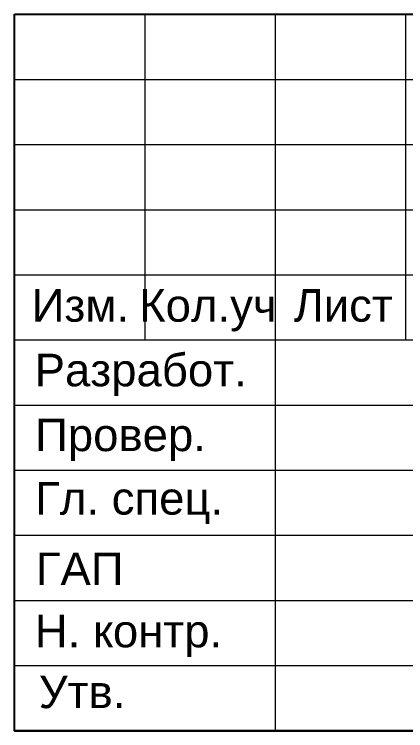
# Model space of a CAD drawing. Header units: metres. Extents: x 0.2 to 41.7, y -0.2 to 56.7.
# Drawn here: x 23.25 to 26.25, y 0.2 to 5.7 of the extents above; entities that cross this region are included whole.
import ezdxf
from ezdxf.enums import TextEntityAlignment as Align

# ---------------------------------------------------------------- set-up
doc = ezdxf.new("R2010")
doc.units = ezdxf.units.M
doc.layers.add('Level 63', color=7, linetype='Continuous', lineweight=0)
doc.layers.add('YOLO_STAMP', color=1, linetype='Continuous')
doc.styles.add('Style-Arial', font='arial.ttf')

msp = doc.modelspace()

# ---------------------------------------------------------------- linework, layer by layer
msp.add_line((23.248828, 0.201571), (41.748828, 0.201571))
at = {"layer": 'Level 63', "color": 7, "linetype": 'Continuous', "lineweight": 13}
for p, q in [((23.248828, 5.701571), (41.748828, 5.701571)), ((23.248828, 5.701571), (23.248828, 0.201571)), ((24.248828, 5.701571), (24.248828, 3.201571)), ((25.248828, 5.701571), (25.248828, 0.201571)), ((26.248828, 5.701571), (26.248828, 3.201571)), ((23.248828, 3.701571), (29.748828, 3.701571)), ((23.248828, 3.201571), (29.748828, 3.201571))]:
    msp.add_line(p, q, dxfattribs=at)
at = {"layer": 'Level 63', "color": 7, "linetype": 'Continuous', "lineweight": 0}
for p, q in [((23.248828, 5.201571), (29.748828, 5.201571)), ((23.248828, 4.701571), (29.748828, 4.701571)), ((23.248828, 4.201571), (29.748828, 4.201571)), ((23.248828, 2.701571), (29.748828, 2.701571)), ((23.248828, 2.201571), (29.748828, 2.201571)), ((23.248828, 1.701571), (29.748828, 1.701571)), ((23.248828, 1.201571), (29.748828, 1.201571)), ((23.248828, 0.701571), (29.748828, 0.701571))]:
    msp.add_line(p, q, dxfattribs=at)
at = {"layer": 'YOLO_STAMP'}
msp.add_lwpolyline([(23.248828, 5.701571), (41.748828, 5.701571), (41.748828, 0.201571), (23.248828, 0.201571)], close=True, dxfattribs=at)

# ---------------------------------------------------------------- texts
at = {"layer": 'Level 63', "color": 7, "linetype": 'Continuous', "lineweight": 0, "style": 'Style-Arial'}
for s, p in [('Изм.', (23.755875, 3.466581)), ('Кол.уч', (24.733195, 3.466581)), ('Лист', (25.771593, 3.466581)), ('Разработ.', (24.217774, 2.970619)), ('Провер.', (24.063136, 2.472888)), ('Гл. спец.', (24.129409, 1.985658)), ('ГАП', (23.750021, 1.444154)), ('Н. контр.', (24.124309, 0.966581)), ('Утв.', (23.768361, 0.499771))]:
    msp.add_text(s, height=0.25, dxfattribs=at).set_placement(p, align=Align.MIDDLE_CENTER)

doc.saveas('drawing.dxf')
